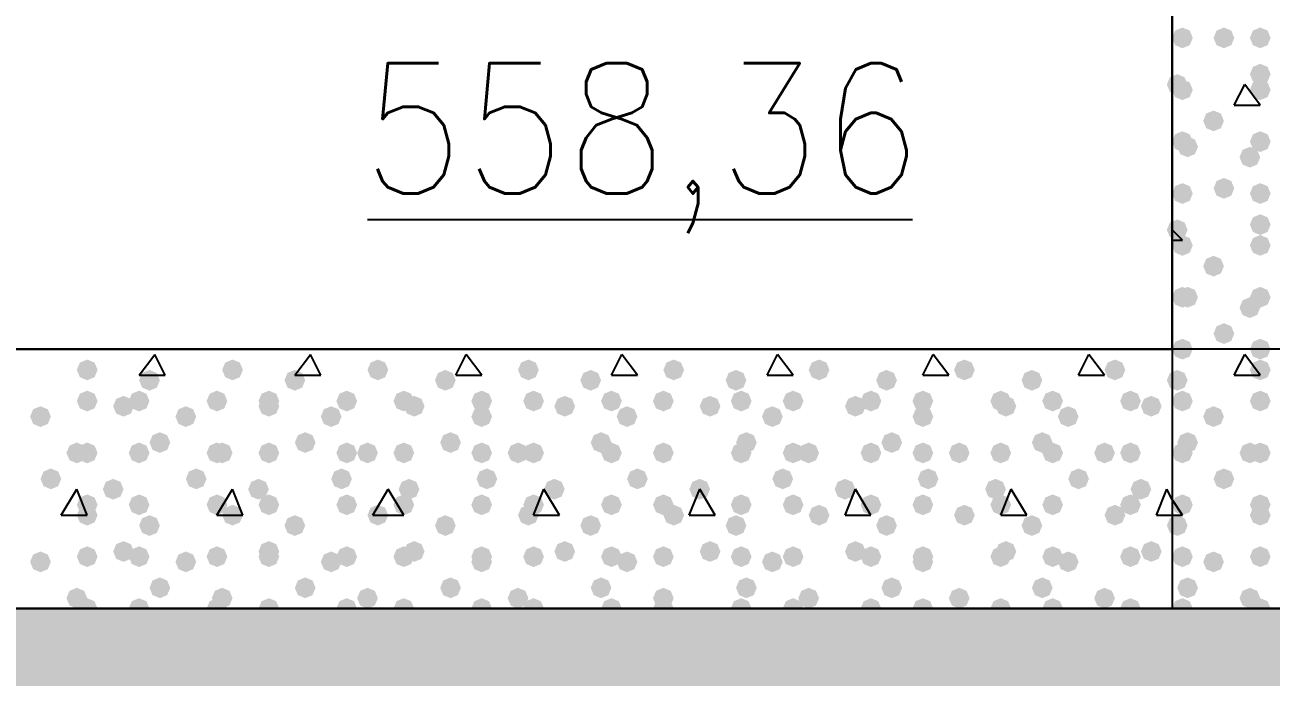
# Model space of a CAD drawing. Header units: millimetres. Extents: x 0 to 420, y 0 to 297.
# Drawn here: x 206.63 to 216.79, y 105.19 to 110.51 of the extents above; entities that cross this region are included whole.
import ezdxf

# ---------------------------------------------------------------- set-up
doc = ezdxf.new("R2010")
doc.units = ezdxf.units.MM
doc.layers.get('0').update_dxf_attribs({"linetype": 'CONTINUOUS'})
doc.styles.get("Standard").update_dxf_attribs({"font": 'STANDARD'})

msp = doc.modelspace()

# ---------------------------------------------------------------- hatches: boundary and pattern name
at = {"true_color": 0x000008}
for points in [[(216.154, 110.405333), (216.129129, 110.345538), (216.069333, 110.320667), (216.009538, 110.345538), (215.984667, 110.405333), (216.009537, 110.465129), (216.069333, 110.49), (216.129129, 110.465129)], [(216.492667, 110.405333), (216.467796, 110.345538), (216.408, 110.320667), (216.348204, 110.345538), (216.323333, 110.405333), (216.348204, 110.465129), (216.408, 110.49), (216.467796, 110.465129)], [(216.789, 110.405333), (216.764129, 110.345538), (216.704333, 110.320667), (216.644538, 110.345538), (216.619667, 110.405333), (216.644537, 110.465129), (216.704333, 110.49), (216.764129, 110.465129)], [(216.789, 110.109), (216.764129, 110.049204), (216.704333, 110.024333), (216.644538, 110.049204), (216.619667, 110.109), (216.644537, 110.168796), (216.704333, 110.193667), (216.764129, 110.168796)], [(216.111667, 110.024333), (216.086796, 109.964537), (216.027, 109.939667), (215.967204, 109.964537), (215.942333, 110.024333), (215.967204, 110.084129), (216.027, 110.109), (216.086796, 110.084129)], [(216.154, 109.982), (216.129129, 109.922204), (216.069333, 109.897333), (216.009538, 109.922204), (215.984667, 109.982), (216.009537, 110.041796), (216.069333, 110.066667), (216.129129, 110.041796)], [(216.789, 109.982), (216.764129, 109.922204), (216.704333, 109.897333), (216.644538, 109.922204), (216.619667, 109.982), (216.644537, 110.041796), (216.704333, 110.066667), (216.764129, 110.041796)], [(216.408, 109.728), (216.383129, 109.668204), (216.323333, 109.643333), (216.263537, 109.668204), (216.238667, 109.728), (216.263537, 109.787796), (216.323333, 109.812667), (216.383129, 109.787796)], [(216.154, 109.558667), (216.129129, 109.498871), (216.069333, 109.474), (216.009538, 109.498871), (215.984667, 109.558667), (216.009537, 109.618462), (216.069333, 109.643333), (216.129129, 109.618463)], [(216.196333, 109.516333), (216.171462, 109.456537), (216.111667, 109.431667), (216.051871, 109.456537), (216.027, 109.516333), (216.051871, 109.576129), (216.111667, 109.601), (216.171462, 109.576129)], [(216.789, 109.558667), (216.764129, 109.498871), (216.704333, 109.474), (216.644538, 109.498871), (216.619667, 109.558667), (216.644537, 109.618462), (216.704333, 109.643333), (216.764129, 109.618463)], [(216.704333, 109.431667), (216.679463, 109.371871), (216.619667, 109.347), (216.559871, 109.371871), (216.535, 109.431667), (216.559871, 109.491462), (216.619667, 109.516333), (216.679462, 109.491463)], [(216.492667, 109.177667), (216.467796, 109.117871), (216.408, 109.093), (216.348204, 109.117871), (216.323333, 109.177667), (216.348204, 109.237462), (216.408, 109.262333), (216.467796, 109.237463)], [(216.154, 109.135333), (216.129129, 109.075538), (216.069333, 109.050667), (216.009538, 109.075538), (215.984667, 109.135333), (216.009537, 109.195129), (216.069333, 109.22), (216.129129, 109.195129)], [(216.789, 109.135333), (216.764129, 109.075538), (216.704333, 109.050667), (216.644538, 109.075538), (216.619667, 109.135333), (216.644537, 109.195129), (216.704333, 109.22), (216.764129, 109.195129)], [(216.789, 108.881333), (216.764129, 108.821537), (216.704333, 108.796667), (216.644538, 108.821537), (216.619667, 108.881333), (216.644537, 108.941129), (216.704333, 108.966), (216.764129, 108.941129)], [(216.111667, 108.839), (216.086796, 108.779204), (216.027, 108.754333), (215.967204, 108.779204), (215.942333, 108.839), (215.967204, 108.898796), (216.027, 108.923667), (216.086796, 108.898796)], [(216.154, 108.712), (216.129129, 108.652204), (216.069333, 108.627333), (216.009538, 108.652204), (215.984667, 108.712), (216.009537, 108.771796), (216.069333, 108.796667), (216.129129, 108.771796)], [(216.789, 108.712), (216.764129, 108.652204), (216.704333, 108.627333), (216.644538, 108.652204), (216.619667, 108.712), (216.644537, 108.771796), (216.704333, 108.796667), (216.764129, 108.771796)], [(216.408, 108.542667), (216.383129, 108.482871), (216.323333, 108.458), (216.263537, 108.482871), (216.238667, 108.542667), (216.263537, 108.602462), (216.323333, 108.627333), (216.383129, 108.602463)], [(216.154, 108.288667), (216.129129, 108.228871), (216.069333, 108.204), (216.009538, 108.228871), (215.984667, 108.288667), (216.009537, 108.348462), (216.069333, 108.373333), (216.129129, 108.348463)], [(216.196333, 108.288667), (216.171462, 108.228871), (216.111667, 108.204), (216.051871, 108.228871), (216.027, 108.288667), (216.051871, 108.348462), (216.111667, 108.373333), (216.171462, 108.348463)], [(216.789, 108.288667), (216.764129, 108.228871), (216.704333, 108.204), (216.644538, 108.228871), (216.619667, 108.288667), (216.644537, 108.348462), (216.704333, 108.373333), (216.764129, 108.348463)], [(216.704333, 108.204), (216.679463, 108.144204), (216.619667, 108.119333), (216.559871, 108.144204), (216.535, 108.204), (216.559871, 108.263796), (216.619667, 108.288667), (216.679462, 108.263796)], [(216.492667, 107.992333), (216.467796, 107.932538), (216.408, 107.907667), (216.348204, 107.932538), (216.323333, 107.992333), (216.348204, 108.052129), (216.408, 108.077), (216.467796, 108.052129)], [(216.154, 107.865333), (216.129129, 107.805538), (216.069333, 107.780667), (216.009538, 107.805538), (215.984667, 107.865333), (216.009537, 107.925129), (216.069333, 107.95), (216.129129, 107.925129)], [(216.789, 107.865333), (216.764129, 107.805538), (216.704333, 107.780667), (216.644538, 107.805538), (216.619667, 107.865333), (216.644537, 107.925129), (216.704333, 107.95), (216.764129, 107.925129)], [(207.221667, 107.696), (207.196796, 107.636204), (207.137, 107.611333), (207.077204, 107.636204), (207.052333, 107.696), (207.077204, 107.755796), (207.137, 107.780667), (207.196796, 107.755796)], [(208.407, 107.696), (208.382129, 107.636204), (208.322333, 107.611333), (208.262538, 107.636204), (208.237667, 107.696), (208.262537, 107.755796), (208.322333, 107.780667), (208.382129, 107.755796)], [(209.592333, 107.696), (209.567462, 107.636204), (209.507667, 107.611333), (209.447871, 107.636204), (209.423, 107.696), (209.447871, 107.755796), (209.507667, 107.780667), (209.567462, 107.755796)], [(210.82, 107.696), (210.795129, 107.636204), (210.735333, 107.611333), (210.675538, 107.636204), (210.650667, 107.696), (210.675537, 107.755796), (210.735333, 107.780667), (210.795129, 107.755796)], [(212.005333, 107.696), (211.980462, 107.636204), (211.920667, 107.611333), (211.860871, 107.636204), (211.836, 107.696), (211.860871, 107.755796), (211.920667, 107.780667), (211.980462, 107.755796)], [(213.190667, 107.696), (213.165796, 107.636204), (213.106, 107.611333), (213.046204, 107.636204), (213.021333, 107.696), (213.046204, 107.755796), (213.106, 107.780667), (213.165796, 107.755796)], [(214.376, 107.696), (214.351129, 107.636204), (214.291333, 107.611333), (214.231538, 107.636204), (214.206667, 107.696), (214.231537, 107.755796), (214.291333, 107.780667), (214.351129, 107.755796)], [(215.603667, 107.696), (215.578796, 107.636204), (215.519, 107.611333), (215.459204, 107.636204), (215.434333, 107.696), (215.459204, 107.755796), (215.519, 107.780667), (215.578796, 107.755796)], [(207.729667, 107.611333), (207.704796, 107.551537), (207.645, 107.526667), (207.585204, 107.551537), (207.560333, 107.611333), (207.585204, 107.671129), (207.645, 107.696), (207.704796, 107.671129)], [(208.915, 107.611333), (208.890129, 107.551537), (208.830333, 107.526667), (208.770538, 107.551537), (208.745667, 107.611333), (208.770537, 107.671129), (208.830333, 107.696), (208.890129, 107.671129)], [(210.142667, 107.611333), (210.117796, 107.551537), (210.058, 107.526667), (209.998204, 107.551537), (209.973333, 107.611333), (209.998204, 107.671129), (210.058, 107.696), (210.117796, 107.671129)], [(211.328, 107.611333), (211.303129, 107.551537), (211.243333, 107.526667), (211.183538, 107.551537), (211.158667, 107.611333), (211.183537, 107.671129), (211.243333, 107.696), (211.303129, 107.671129)], [(212.513333, 107.611333), (212.488463, 107.551537), (212.428667, 107.526667), (212.368871, 107.551537), (212.344, 107.611333), (212.368871, 107.671129), (212.428667, 107.696), (212.488462, 107.671129)], [(213.741, 107.611333), (213.716129, 107.551537), (213.656333, 107.526667), (213.596538, 107.551537), (213.571667, 107.611333), (213.596537, 107.671129), (213.656333, 107.696), (213.716129, 107.671129)], [(214.926333, 107.611333), (214.901462, 107.551537), (214.841667, 107.526667), (214.781871, 107.551537), (214.757, 107.611333), (214.781871, 107.671129), (214.841667, 107.696), (214.901462, 107.671129)], [(207.221667, 107.442), (207.196796, 107.382204), (207.137, 107.357333), (207.077204, 107.382204), (207.052333, 107.442), (207.077204, 107.501796), (207.137, 107.526667), (207.196796, 107.501796)], [(207.518, 107.399667), (207.493129, 107.339871), (207.433333, 107.315), (207.373538, 107.339871), (207.348667, 107.399667), (207.373537, 107.459462), (207.433333, 107.484333), (207.493129, 107.459463)], [(207.645, 107.442), (207.620129, 107.382204), (207.560333, 107.357333), (207.500538, 107.382204), (207.475667, 107.442), (207.500537, 107.501796), (207.560333, 107.526667), (207.620129, 107.501796)], [(208.28, 107.442), (208.255129, 107.382204), (208.195333, 107.357333), (208.135538, 107.382204), (208.110667, 107.442), (208.135537, 107.501796), (208.195333, 107.526667), (208.255129, 107.501796)], [(208.703333, 107.442), (208.678462, 107.382204), (208.618667, 107.357333), (208.558871, 107.382204), (208.534, 107.442), (208.558871, 107.501796), (208.618667, 107.526667), (208.678462, 107.501796)], [(208.703333, 107.399667), (208.678462, 107.339871), (208.618667, 107.315), (208.558871, 107.339871), (208.534, 107.399667), (208.558871, 107.459462), (208.618667, 107.484333), (208.678462, 107.459463)], [(209.338333, 107.442), (209.313462, 107.382204), (209.253667, 107.357333), (209.193871, 107.382204), (209.169, 107.442), (209.193871, 107.501796), (209.253667, 107.526667), (209.313462, 107.501796)], [(209.804, 107.442), (209.779129, 107.382204), (209.719333, 107.357333), (209.659538, 107.382204), (209.634667, 107.442), (209.659537, 107.501796), (209.719333, 107.526667), (209.779129, 107.501796)], [(209.888667, 107.399667), (209.863796, 107.339871), (209.804, 107.315), (209.744204, 107.339871), (209.719333, 107.399667), (209.744204, 107.459462), (209.804, 107.484333), (209.863796, 107.459463)], [(210.439, 107.442), (210.414129, 107.382204), (210.354333, 107.357333), (210.294537, 107.382204), (210.269667, 107.442), (210.294537, 107.501796), (210.354333, 107.526667), (210.414129, 107.501796)], [(210.862333, 107.442), (210.837462, 107.382204), (210.777667, 107.357333), (210.717871, 107.382204), (210.693, 107.442), (210.717871, 107.501796), (210.777667, 107.526667), (210.837462, 107.501796)], [(211.116333, 107.399667), (211.091462, 107.339871), (211.031667, 107.315), (210.971871, 107.339871), (210.947, 107.399667), (210.971871, 107.459462), (211.031667, 107.484333), (211.091462, 107.459463)], [(211.497333, 107.442), (211.472463, 107.382204), (211.412667, 107.357333), (211.352871, 107.382204), (211.328, 107.442), (211.352871, 107.501796), (211.412667, 107.526667), (211.472462, 107.501796)], [(211.920667, 107.442), (211.895796, 107.382204), (211.836, 107.357333), (211.776204, 107.382204), (211.751333, 107.442), (211.776204, 107.501796), (211.836, 107.526667), (211.895796, 107.501796)], [(212.301667, 107.399667), (212.276796, 107.339871), (212.217, 107.315), (212.157204, 107.339871), (212.132333, 107.399667), (212.157204, 107.459462), (212.217, 107.484333), (212.276796, 107.459463)], [(212.555667, 107.442), (212.530796, 107.382204), (212.471, 107.357333), (212.411204, 107.382204), (212.386333, 107.442), (212.411204, 107.501796), (212.471, 107.526667), (212.530796, 107.501796)], [(212.979, 107.442), (212.954129, 107.382204), (212.894333, 107.357333), (212.834538, 107.382204), (212.809667, 107.442), (212.834537, 107.501796), (212.894333, 107.526667), (212.954129, 107.501796)], [(213.487, 107.399667), (213.462129, 107.339871), (213.402333, 107.315), (213.342537, 107.339871), (213.317667, 107.399667), (213.342537, 107.459462), (213.402333, 107.484333), (213.462129, 107.459463)], [(213.614, 107.442), (213.589129, 107.382204), (213.529333, 107.357333), (213.469538, 107.382204), (213.444667, 107.442), (213.469537, 107.501796), (213.529333, 107.526667), (213.589129, 107.501796)], [(214.037333, 107.442), (214.012462, 107.382204), (213.952667, 107.357333), (213.892871, 107.382204), (213.868, 107.442), (213.892871, 107.501796), (213.952667, 107.526667), (214.012462, 107.501796)], [(214.672333, 107.442), (214.647462, 107.382204), (214.587667, 107.357333), (214.527871, 107.382204), (214.503, 107.442), (214.527871, 107.501796), (214.587667, 107.526667), (214.647462, 107.501796)], [(214.714667, 107.399667), (214.689796, 107.339871), (214.63, 107.315), (214.570204, 107.339871), (214.545333, 107.399667), (214.570204, 107.459462), (214.63, 107.484333), (214.689796, 107.459463)], [(215.095667, 107.442), (215.070796, 107.382204), (215.011, 107.357333), (214.951204, 107.382204), (214.926333, 107.442), (214.951204, 107.501796), (215.011, 107.526667), (215.070796, 107.501796)], [(215.730667, 107.442), (215.705796, 107.382204), (215.646, 107.357333), (215.586204, 107.382204), (215.561333, 107.442), (215.586204, 107.501796), (215.646, 107.526667), (215.705796, 107.501796)], [(215.9, 107.399667), (215.875129, 107.339871), (215.815333, 107.315), (215.755538, 107.339871), (215.730667, 107.399667), (215.755537, 107.459462), (215.815333, 107.484333), (215.875129, 107.459463)], [(206.840667, 107.315), (206.815796, 107.255204), (206.756, 107.230333), (206.696204, 107.255204), (206.671333, 107.315), (206.696204, 107.374796), (206.756, 107.399667), (206.815796, 107.374796)], [(208.026, 107.315), (208.001129, 107.255204), (207.941333, 107.230333), (207.881538, 107.255204), (207.856667, 107.315), (207.881537, 107.374796), (207.941333, 107.399667), (208.001129, 107.374796)], [(209.211333, 107.315), (209.186462, 107.255204), (209.126667, 107.230333), (209.066871, 107.255204), (209.042, 107.315), (209.066871, 107.374796), (209.126667, 107.399667), (209.186462, 107.374796)], [(210.439, 107.315), (210.414129, 107.255204), (210.354333, 107.230333), (210.294537, 107.255204), (210.269667, 107.315), (210.294537, 107.374796), (210.354333, 107.399667), (210.414129, 107.374796)], [(211.624333, 107.315), (211.599463, 107.255204), (211.539667, 107.230333), (211.479871, 107.255204), (211.455, 107.315), (211.479871, 107.374796), (211.539667, 107.399667), (211.599462, 107.374796)], [(212.809667, 107.315), (212.784796, 107.255204), (212.725, 107.230333), (212.665204, 107.255204), (212.640333, 107.315), (212.665204, 107.374796), (212.725, 107.399667), (212.784796, 107.374796)], [(214.037333, 107.315), (214.012462, 107.255204), (213.952667, 107.230333), (213.892871, 107.255204), (213.868, 107.315), (213.892871, 107.374796), (213.952667, 107.399667), (214.012462, 107.374796)], [(215.222667, 107.315), (215.197796, 107.255204), (215.138, 107.230333), (215.078204, 107.255204), (215.053333, 107.315), (215.078204, 107.374796), (215.138, 107.399667), (215.197796, 107.374796)], [(207.814333, 107.103333), (207.789463, 107.043538), (207.729667, 107.018667), (207.669871, 107.043538), (207.645, 107.103333), (207.669871, 107.163129), (207.729667, 107.188), (207.789462, 107.163129)], [(208.999667, 107.103333), (208.974796, 107.043538), (208.915, 107.018667), (208.855204, 107.043538), (208.830333, 107.103333), (208.855204, 107.163129), (208.915, 107.188), (208.974796, 107.163129)], [(210.185, 107.103333), (210.160129, 107.043538), (210.100333, 107.018667), (210.040538, 107.043538), (210.015667, 107.103333), (210.040537, 107.163129), (210.100333, 107.188), (210.160129, 107.163129)], [(211.412667, 107.103333), (211.387796, 107.043538), (211.328, 107.018667), (211.268204, 107.043538), (211.243333, 107.103333), (211.268204, 107.163129), (211.328, 107.188), (211.387796, 107.163129)], [(212.598, 107.103333), (212.573129, 107.043538), (212.513333, 107.018667), (212.453537, 107.043538), (212.428667, 107.103333), (212.453537, 107.163129), (212.513333, 107.188), (212.573129, 107.163129)], [(213.783333, 107.103333), (213.758463, 107.043538), (213.698667, 107.018667), (213.638871, 107.043538), (213.614, 107.103333), (213.638871, 107.163129), (213.698667, 107.188), (213.758462, 107.163129)], [(215.011, 107.103333), (214.986129, 107.043538), (214.926333, 107.018667), (214.866538, 107.043538), (214.841667, 107.103333), (214.866537, 107.163129), (214.926333, 107.188), (214.986129, 107.163129)], [(207.137, 107.018667), (207.112129, 106.958871), (207.052333, 106.934), (206.992538, 106.958871), (206.967667, 107.018667), (206.992537, 107.078462), (207.052333, 107.103333), (207.112129, 107.078463)], [(207.221667, 107.018667), (207.196796, 106.958871), (207.137, 106.934), (207.077204, 106.958871), (207.052333, 107.018667), (207.077204, 107.078462), (207.137, 107.103333), (207.196796, 107.078463)], [(207.645, 107.018667), (207.620129, 106.958871), (207.560333, 106.934), (207.500538, 106.958871), (207.475667, 107.018667), (207.500537, 107.078462), (207.560333, 107.103333), (207.620129, 107.078463)], [(208.28, 107.018667), (208.255129, 106.958871), (208.195333, 106.934), (208.135538, 106.958871), (208.110667, 107.018667), (208.135537, 107.078462), (208.195333, 107.103333), (208.255129, 107.078463)], [(208.322333, 107.018667), (208.297462, 106.958871), (208.237667, 106.934), (208.177871, 106.958871), (208.153, 107.018667), (208.177871, 107.078462), (208.237667, 107.103333), (208.297462, 107.078463)], [(208.703333, 107.018667), (208.678462, 106.958871), (208.618667, 106.934), (208.558871, 106.958871), (208.534, 107.018667), (208.558871, 107.078462), (208.618667, 107.103333), (208.678462, 107.078463)], [(209.338333, 107.018667), (209.313462, 106.958871), (209.253667, 106.934), (209.193871, 106.958871), (209.169, 107.018667), (209.193871, 107.078462), (209.253667, 107.103333), (209.313462, 107.078463)], [(209.507667, 107.018667), (209.482796, 106.958871), (209.423, 106.934), (209.363204, 106.958871), (209.338333, 107.018667), (209.363204, 107.078462), (209.423, 107.103333), (209.482796, 107.078463)], [(209.804, 107.018667), (209.779129, 106.958871), (209.719333, 106.934), (209.659538, 106.958871), (209.634667, 107.018667), (209.659537, 107.078462), (209.719333, 107.103333), (209.779129, 107.078463)], [(210.439, 107.018667), (210.414129, 106.958871), (210.354333, 106.934), (210.294537, 106.958871), (210.269667, 107.018667), (210.294537, 107.078462), (210.354333, 107.103333), (210.414129, 107.078463)], [(210.735333, 107.018667), (210.710462, 106.958871), (210.650667, 106.934), (210.590871, 106.958871), (210.566, 107.018667), (210.590871, 107.078462), (210.650667, 107.103333), (210.710462, 107.078463)], [(210.862333, 107.018667), (210.837462, 106.958871), (210.777667, 106.934), (210.717871, 106.958871), (210.693, 107.018667), (210.717871, 107.078462), (210.777667, 107.103333), (210.837462, 107.078463)], [(211.497333, 107.018667), (211.472463, 106.958871), (211.412667, 106.934), (211.352871, 106.958871), (211.328, 107.018667), (211.352871, 107.078462), (211.412667, 107.103333), (211.472462, 107.078463)], [(211.920667, 107.018667), (211.895796, 106.958871), (211.836, 106.934), (211.776204, 106.958871), (211.751333, 107.018667), (211.776204, 107.078462), (211.836, 107.103333), (211.895796, 107.078463)], [(211.920667, 107.018667), (211.895796, 106.958871), (211.836, 106.934), (211.776204, 106.958871), (211.751333, 107.018667), (211.776204, 107.078462), (211.836, 107.103333), (211.895796, 107.078463)], [(212.555667, 107.018667), (212.530796, 106.958871), (212.471, 106.934), (212.411204, 106.958871), (212.386333, 107.018667), (212.411204, 107.078462), (212.471, 107.103333), (212.530796, 107.078463)], [(212.979, 107.018667), (212.954129, 106.958871), (212.894333, 106.934), (212.834538, 106.958871), (212.809667, 107.018667), (212.834537, 107.078462), (212.894333, 107.103333), (212.954129, 107.078463)], [(213.106, 107.018667), (213.081129, 106.958871), (213.021333, 106.934), (212.961538, 106.958871), (212.936667, 107.018667), (212.961537, 107.078462), (213.021333, 107.103333), (213.081129, 107.078463)], [(213.614, 107.018667), (213.589129, 106.958871), (213.529333, 106.934), (213.469538, 106.958871), (213.444667, 107.018667), (213.469537, 107.078462), (213.529333, 107.103333), (213.589129, 107.078463)], [(214.037333, 107.018667), (214.012462, 106.958871), (213.952667, 106.934), (213.892871, 106.958871), (213.868, 107.018667), (213.892871, 107.078462), (213.952667, 107.103333), (214.012462, 107.078463)], [(214.333667, 107.018667), (214.308796, 106.958871), (214.249, 106.934), (214.189204, 106.958871), (214.164333, 107.018667), (214.189204, 107.078462), (214.249, 107.103333), (214.308796, 107.078463)], [(214.672333, 107.018667), (214.647462, 106.958871), (214.587667, 106.934), (214.527871, 106.958871), (214.503, 107.018667), (214.527871, 107.078462), (214.587667, 107.103333), (214.647462, 107.078463)], [(215.095667, 107.018667), (215.070796, 106.958871), (215.011, 106.934), (214.951204, 106.958871), (214.926333, 107.018667), (214.951204, 107.078462), (215.011, 107.103333), (215.070796, 107.078463)], [(215.519, 107.018667), (215.494129, 106.958871), (215.434333, 106.934), (215.374538, 106.958871), (215.349667, 107.018667), (215.374537, 107.078462), (215.434333, 107.103333), (215.494129, 107.078463)], [(215.730667, 107.018667), (215.705796, 106.958871), (215.646, 106.934), (215.586204, 106.958871), (215.561333, 107.018667), (215.586204, 107.078462), (215.646, 107.103333), (215.705796, 107.078463)], [(206.925333, 106.807), (206.900462, 106.747204), (206.840667, 106.722333), (206.780871, 106.747204), (206.756, 106.807), (206.780871, 106.866796), (206.840667, 106.891667), (206.900462, 106.866796)], [(208.110667, 106.807), (208.085796, 106.747204), (208.026, 106.722333), (207.966204, 106.747204), (207.941333, 106.807), (207.966204, 106.866796), (208.026, 106.891667), (208.085796, 106.866796)], [(209.296, 106.807), (209.271129, 106.747204), (209.211333, 106.722333), (209.151538, 106.747204), (209.126667, 106.807), (209.151537, 106.866796), (209.211333, 106.891667), (209.271129, 106.866796)], [(210.481333, 106.807), (210.456462, 106.747204), (210.396667, 106.722333), (210.336871, 106.747204), (210.312, 106.807), (210.336871, 106.866796), (210.396667, 106.891667), (210.456462, 106.866796)], [(211.709, 106.807), (211.684129, 106.747204), (211.624333, 106.722333), (211.564538, 106.747204), (211.539667, 106.807), (211.564537, 106.866796), (211.624333, 106.891667), (211.684129, 106.866796)], [(212.894333, 106.807), (212.869463, 106.747204), (212.809667, 106.722333), (212.749871, 106.747204), (212.725, 106.807), (212.749871, 106.866796), (212.809667, 106.891667), (212.869462, 106.866796)], [(214.079667, 106.807), (214.054796, 106.747204), (213.995, 106.722333), (213.935204, 106.747204), (213.910333, 106.807), (213.935204, 106.866796), (213.995, 106.891667), (214.054796, 106.866796)], [(215.307333, 106.807), (215.282462, 106.747204), (215.222667, 106.722333), (215.162871, 106.747204), (215.138, 106.807), (215.162871, 106.866796), (215.222667, 106.891667), (215.282462, 106.866796)], [(207.433333, 106.722333), (207.408462, 106.662537), (207.348667, 106.637667), (207.288871, 106.662537), (207.264, 106.722333), (207.288871, 106.782129), (207.348667, 106.807), (207.408462, 106.782129)], [(208.618667, 106.722333), (208.593796, 106.662537), (208.534, 106.637667), (208.474204, 106.662537), (208.449333, 106.722333), (208.474204, 106.782129), (208.534, 106.807), (208.593796, 106.782129)], [(209.846333, 106.722333), (209.821463, 106.662537), (209.761667, 106.637667), (209.701871, 106.662537), (209.677, 106.722333), (209.701871, 106.782129), (209.761667, 106.807), (209.821462, 106.782129)], [(211.031667, 106.722333), (211.006796, 106.662537), (210.947, 106.637667), (210.887204, 106.662537), (210.862333, 106.722333), (210.887204, 106.782129), (210.947, 106.807), (211.006796, 106.782129)], [(212.217, 106.722333), (212.192129, 106.662537), (212.132333, 106.637667), (212.072538, 106.662537), (212.047667, 106.722333), (212.072537, 106.782129), (212.132333, 106.807), (212.192129, 106.782129)], [(213.402333, 106.722333), (213.377462, 106.662537), (213.317667, 106.637667), (213.257871, 106.662537), (213.233, 106.722333), (213.257871, 106.782129), (213.317667, 106.807), (213.377462, 106.782129)], [(214.63, 106.722333), (214.605129, 106.662537), (214.545333, 106.637667), (214.485538, 106.662537), (214.460667, 106.722333), (214.485537, 106.782129), (214.545333, 106.807), (214.605129, 106.782129)], [(215.815333, 106.722333), (215.790462, 106.662537), (215.730667, 106.637667), (215.670871, 106.662537), (215.646, 106.722333), (215.670871, 106.782129), (215.730667, 106.807), (215.790462, 106.782129)], [(207.221667, 106.595333), (207.196796, 106.535538), (207.137, 106.510667), (207.077204, 106.535538), (207.052333, 106.595333), (207.077204, 106.655129), (207.137, 106.68), (207.196796, 106.655129)], [(207.645, 106.595333), (207.620129, 106.535538), (207.560333, 106.510667), (207.500538, 106.535538), (207.475667, 106.595333), (207.500537, 106.655129), (207.560333, 106.68), (207.620129, 106.655129)], [(208.28, 106.595333), (208.255129, 106.535538), (208.195333, 106.510667), (208.135538, 106.535538), (208.110667, 106.595333), (208.135537, 106.655129), (208.195333, 106.68), (208.255129, 106.655129)], [(208.703333, 106.595333), (208.678462, 106.535538), (208.618667, 106.510667), (208.558871, 106.535538), (208.534, 106.595333), (208.558871, 106.655129), (208.618667, 106.68), (208.678462, 106.655129)], [(209.338333, 106.595333), (209.313462, 106.535538), (209.253667, 106.510667), (209.193871, 106.535538), (209.169, 106.595333), (209.193871, 106.655129), (209.253667, 106.68), (209.313462, 106.655129)], [(209.804, 106.595333), (209.779129, 106.535538), (209.719333, 106.510667), (209.659538, 106.535538), (209.634667, 106.595333), (209.659537, 106.655129), (209.719333, 106.68), (209.779129, 106.655129)], [(210.439, 106.595333), (210.414129, 106.535538), (210.354333, 106.510667), (210.294537, 106.535538), (210.269667, 106.595333), (210.294537, 106.655129), (210.354333, 106.68), (210.414129, 106.655129)], [(210.862333, 106.595333), (210.837462, 106.535538), (210.777667, 106.510667), (210.717871, 106.535538), (210.693, 106.595333), (210.717871, 106.655129), (210.777667, 106.68), (210.837462, 106.655129)], [(211.497333, 106.595333), (211.472463, 106.535538), (211.412667, 106.510667), (211.352871, 106.535538), (211.328, 106.595333), (211.352871, 106.655129), (211.412667, 106.68), (211.472462, 106.655129)], [(211.920667, 106.595333), (211.895796, 106.535538), (211.836, 106.510667), (211.776204, 106.535538), (211.751333, 106.595333), (211.776204, 106.655129), (211.836, 106.68), (211.895796, 106.655129)], [(212.555667, 106.595333), (212.530796, 106.535538), (212.471, 106.510667), (212.411204, 106.535538), (212.386333, 106.595333), (212.411204, 106.655129), (212.471, 106.68), (212.530796, 106.655129)], [(212.979, 106.595333), (212.954129, 106.535538), (212.894333, 106.510667), (212.834538, 106.535538), (212.809667, 106.595333), (212.834537, 106.655129), (212.894333, 106.68), (212.954129, 106.655129)], [(213.614, 106.595333), (213.589129, 106.535538), (213.529333, 106.510667), (213.469538, 106.535538), (213.444667, 106.595333), (213.469537, 106.655129), (213.529333, 106.68), (213.589129, 106.655129)], [(214.037333, 106.595333), (214.012462, 106.535538), (213.952667, 106.510667), (213.892871, 106.535538), (213.868, 106.595333), (213.892871, 106.655129), (213.952667, 106.68), (214.012462, 106.655129)], [(214.672333, 106.595333), (214.647462, 106.535538), (214.587667, 106.510667), (214.527871, 106.535538), (214.503, 106.595333), (214.527871, 106.655129), (214.587667, 106.68), (214.647462, 106.655129)], [(215.095667, 106.595333), (215.070796, 106.535538), (215.011, 106.510667), (214.951204, 106.535538), (214.926333, 106.595333), (214.951204, 106.655129), (215.011, 106.68), (215.070796, 106.655129)], [(215.730667, 106.595333), (215.705796, 106.535538), (215.646, 106.510667), (215.586204, 106.535538), (215.561333, 106.595333), (215.586204, 106.655129), (215.646, 106.68), (215.705796, 106.655129)], [(207.221667, 106.510667), (207.196796, 106.450871), (207.137, 106.426), (207.077204, 106.450871), (207.052333, 106.510667), (207.077204, 106.570462), (207.137, 106.595333), (207.196796, 106.570463)], [(208.407, 106.510667), (208.382129, 106.450871), (208.322333, 106.426), (208.262538, 106.450871), (208.237667, 106.510667), (208.262537, 106.570462), (208.322333, 106.595333), (208.382129, 106.570463)], [(209.592333, 106.510667), (209.567462, 106.450871), (209.507667, 106.426), (209.447871, 106.450871), (209.423, 106.510667), (209.447871, 106.570462), (209.507667, 106.595333), (209.567462, 106.570463)], [(210.82, 106.510667), (210.795129, 106.450871), (210.735333, 106.426), (210.675538, 106.450871), (210.650667, 106.510667), (210.675537, 106.570462), (210.735333, 106.595333), (210.795129, 106.570463)], [(212.005333, 106.510667), (211.980462, 106.450871), (211.920667, 106.426), (211.860871, 106.450871), (211.836, 106.510667), (211.860871, 106.570462), (211.920667, 106.595333), (211.980462, 106.570463)], [(213.190667, 106.510667), (213.165796, 106.450871), (213.106, 106.426), (213.046204, 106.450871), (213.021333, 106.510667), (213.046204, 106.570462), (213.106, 106.595333), (213.165796, 106.570463)], [(214.376, 106.510667), (214.351129, 106.450871), (214.291333, 106.426), (214.231538, 106.450871), (214.206667, 106.510667), (214.231537, 106.570462), (214.291333, 106.595333), (214.351129, 106.570463)], [(215.603667, 106.510667), (215.578796, 106.450871), (215.519, 106.426), (215.459204, 106.450871), (215.434333, 106.510667), (215.459204, 106.570462), (215.519, 106.595333), (215.578796, 106.570463)], [(207.729667, 106.426), (207.704796, 106.366204), (207.645, 106.341333), (207.585204, 106.366204), (207.560333, 106.426), (207.585204, 106.485796), (207.645, 106.510667), (207.704796, 106.485796)], [(208.915, 106.426), (208.890129, 106.366204), (208.830333, 106.341333), (208.770538, 106.366204), (208.745667, 106.426), (208.770537, 106.485796), (208.830333, 106.510667), (208.890129, 106.485796)], [(210.142667, 106.426), (210.117796, 106.366204), (210.058, 106.341333), (209.998204, 106.366204), (209.973333, 106.426), (209.998204, 106.485796), (210.058, 106.510667), (210.117796, 106.485796)], [(211.328, 106.426), (211.303129, 106.366204), (211.243333, 106.341333), (211.183538, 106.366204), (211.158667, 106.426), (211.183537, 106.485796), (211.243333, 106.510667), (211.303129, 106.485796)], [(212.513333, 106.426), (212.488463, 106.366204), (212.428667, 106.341333), (212.368871, 106.366204), (212.344, 106.426), (212.368871, 106.485796), (212.428667, 106.510667), (212.488462, 106.485796)], [(213.741, 106.426), (213.716129, 106.366204), (213.656333, 106.341333), (213.596538, 106.366204), (213.571667, 106.426), (213.596537, 106.485796), (213.656333, 106.510667), (213.716129, 106.485796)], [(214.926333, 106.426), (214.901462, 106.366204), (214.841667, 106.341333), (214.781871, 106.366204), (214.757, 106.426), (214.781871, 106.485796), (214.841667, 106.510667), (214.901462, 106.485796)], [(206.840667, 106.129667), (206.815796, 106.069871), (206.756, 106.045), (206.696204, 106.069871), (206.671333, 106.129667), (206.696204, 106.189462), (206.756, 106.214333), (206.815796, 106.189463)], [(207.221667, 106.172), (207.196796, 106.112204), (207.137, 106.087333), (207.077204, 106.112204), (207.052333, 106.172), (207.077204, 106.231796), (207.137, 106.256667), (207.196796, 106.231796)], [(207.518, 106.214333), (207.493129, 106.154537), (207.433333, 106.129667), (207.373538, 106.154537), (207.348667, 106.214333), (207.373537, 106.274129), (207.433333, 106.299), (207.493129, 106.274129)], [(207.645, 106.172), (207.620129, 106.112204), (207.560333, 106.087333), (207.500538, 106.112204), (207.475667, 106.172), (207.500537, 106.231796), (207.560333, 106.256667), (207.620129, 106.231796)], [(208.026, 106.129667), (208.001129, 106.069871), (207.941333, 106.045), (207.881538, 106.069871), (207.856667, 106.129667), (207.881537, 106.189462), (207.941333, 106.214333), (208.001129, 106.189463)], [(208.28, 106.172), (208.255129, 106.112204), (208.195333, 106.087333), (208.135538, 106.112204), (208.110667, 106.172), (208.135537, 106.231796), (208.195333, 106.256667), (208.255129, 106.231796)], [(208.703333, 106.214333), (208.678462, 106.154537), (208.618667, 106.129667), (208.558871, 106.154537), (208.534, 106.214333), (208.558871, 106.274129), (208.618667, 106.299), (208.678462, 106.274129)], [(208.703333, 106.172), (208.678462, 106.112204), (208.618667, 106.087333), (208.558871, 106.112204), (208.534, 106.172), (208.558871, 106.231796), (208.618667, 106.256667), (208.678462, 106.231796)], [(209.211333, 106.129667), (209.186462, 106.069871), (209.126667, 106.045), (209.066871, 106.069871), (209.042, 106.129667), (209.066871, 106.189462), (209.126667, 106.214333), (209.186462, 106.189463)], [(209.338333, 106.172), (209.313462, 106.112204), (209.253667, 106.087333), (209.193871, 106.112204), (209.169, 106.172), (209.193871, 106.231796), (209.253667, 106.256667), (209.313462, 106.231796)], [(209.804, 106.172), (209.779129, 106.112204), (209.719333, 106.087333), (209.659538, 106.112204), (209.634667, 106.172), (209.659537, 106.231796), (209.719333, 106.256667), (209.779129, 106.231796)], [(209.888667, 106.214333), (209.863796, 106.154537), (209.804, 106.129667), (209.744204, 106.154537), (209.719333, 106.214333), (209.744204, 106.274129), (209.804, 106.299), (209.863796, 106.274129)], [(210.439, 106.172), (210.414129, 106.112204), (210.354333, 106.087333), (210.294537, 106.112204), (210.269667, 106.172), (210.294537, 106.231796), (210.354333, 106.256667), (210.414129, 106.231796)], [(210.439, 106.129667), (210.414129, 106.069871), (210.354333, 106.045), (210.294537, 106.069871), (210.269667, 106.129667), (210.294537, 106.189462), (210.354333, 106.214333), (210.414129, 106.189463)], [(210.862333, 106.172), (210.837462, 106.112204), (210.777667, 106.087333), (210.717871, 106.112204), (210.693, 106.172), (210.717871, 106.231796), (210.777667, 106.256667), (210.837462, 106.231796)], [(211.116333, 106.214333), (211.091462, 106.154537), (211.031667, 106.129667), (210.971871, 106.154537), (210.947, 106.214333), (210.971871, 106.274129), (211.031667, 106.299), (211.091462, 106.274129)], [(211.497333, 106.172), (211.472463, 106.112204), (211.412667, 106.087333), (211.352871, 106.112204), (211.328, 106.172), (211.352871, 106.231796), (211.412667, 106.256667), (211.472462, 106.231796)], [(211.624333, 106.129667), (211.599463, 106.069871), (211.539667, 106.045), (211.479871, 106.069871), (211.455, 106.129667), (211.479871, 106.189462), (211.539667, 106.214333), (211.599462, 106.189463)], [(211.920667, 106.172), (211.895796, 106.112204), (211.836, 106.087333), (211.776204, 106.112204), (211.751333, 106.172), (211.776204, 106.231796), (211.836, 106.256667), (211.895796, 106.231796)], [(212.301667, 106.214333), (212.276796, 106.154537), (212.217, 106.129667), (212.157204, 106.154537), (212.132333, 106.214333), (212.157204, 106.274129), (212.217, 106.299), (212.276796, 106.274129)], [(212.555667, 106.172), (212.530796, 106.112204), (212.471, 106.087333), (212.411204, 106.112204), (212.386333, 106.172), (212.411204, 106.231796), (212.471, 106.256667), (212.530796, 106.231796)], [(212.809667, 106.129667), (212.784796, 106.069871), (212.725, 106.045), (212.665204, 106.069871), (212.640333, 106.129667), (212.665204, 106.189462), (212.725, 106.214333), (212.784796, 106.189463)], [(212.979, 106.172), (212.954129, 106.112204), (212.894333, 106.087333), (212.834538, 106.112204), (212.809667, 106.172), (212.834537, 106.231796), (212.894333, 106.256667), (212.954129, 106.231796)], [(213.487, 106.214333), (213.462129, 106.154537), (213.402333, 106.129667), (213.342537, 106.154537), (213.317667, 106.214333), (213.342537, 106.274129), (213.402333, 106.299), (213.462129, 106.274129)], [(213.614, 106.172), (213.589129, 106.112204), (213.529333, 106.087333), (213.469538, 106.112204), (213.444667, 106.172), (213.469537, 106.231796), (213.529333, 106.256667), (213.589129, 106.231796)], [(214.037333, 106.172), (214.012462, 106.112204), (213.952667, 106.087333), (213.892871, 106.112204), (213.868, 106.172), (213.892871, 106.231796), (213.952667, 106.256667), (214.012462, 106.231796)], [(214.037333, 106.129667), (214.012462, 106.069871), (213.952667, 106.045), (213.892871, 106.069871), (213.868, 106.129667), (213.892871, 106.189462), (213.952667, 106.214333), (214.012462, 106.189463)], [(214.672333, 106.172), (214.647462, 106.112204), (214.587667, 106.087333), (214.527871, 106.112204), (214.503, 106.172), (214.527871, 106.231796), (214.587667, 106.256667), (214.647462, 106.231796)], [(214.714667, 106.214333), (214.689796, 106.154537), (214.63, 106.129667), (214.570204, 106.154537), (214.545333, 106.214333), (214.570204, 106.274129), (214.63, 106.299), (214.689796, 106.274129)], [(215.095667, 106.172), (215.070796, 106.112204), (215.011, 106.087333), (214.951204, 106.112204), (214.926333, 106.172), (214.951204, 106.231796), (215.011, 106.256667), (215.070796, 106.231796)], [(215.222667, 106.129667), (215.197796, 106.069871), (215.138, 106.045), (215.078204, 106.069871), (215.053333, 106.129667), (215.078204, 106.189462), (215.138, 106.214333), (215.197796, 106.189463)], [(215.730667, 106.172), (215.705796, 106.112204), (215.646, 106.087333), (215.586204, 106.112204), (215.561333, 106.172), (215.586204, 106.231796), (215.646, 106.256667), (215.705796, 106.231796)], [(215.9, 106.214333), (215.875129, 106.154537), (215.815333, 106.129667), (215.755538, 106.154537), (215.730667, 106.214333), (215.755537, 106.274129), (215.815333, 106.299), (215.875129, 106.274129)], [(207.137, 105.833333), (207.112129, 105.773538), (207.052333, 105.748667), (206.992538, 105.773538), (206.967667, 105.833333), (206.992537, 105.893129), (207.052333, 105.918), (207.112129, 105.893129)], [(207.814333, 105.918), (207.789463, 105.858204), (207.729667, 105.833333), (207.669871, 105.858204), (207.645, 105.918), (207.669871, 105.977796), (207.729667, 106.002667), (207.789462, 105.977796)], [(208.322333, 105.833333), (208.297462, 105.773538), (208.237667, 105.748667), (208.177871, 105.773538), (208.153, 105.833333), (208.177871, 105.893129), (208.237667, 105.918), (208.297462, 105.893129)], [(208.999667, 105.918), (208.974796, 105.858204), (208.915, 105.833333), (208.855204, 105.858204), (208.830333, 105.918), (208.855204, 105.977796), (208.915, 106.002667), (208.974796, 105.977796)], [(209.507667, 105.833333), (209.482796, 105.773538), (209.423, 105.748667), (209.363204, 105.773538), (209.338333, 105.833333), (209.363204, 105.893129), (209.423, 105.918), (209.482796, 105.893129)], [(210.185, 105.918), (210.160129, 105.858204), (210.100333, 105.833333), (210.040538, 105.858204), (210.015667, 105.918), (210.040537, 105.977796), (210.100333, 106.002667), (210.160129, 105.977796)], [(210.735333, 105.833333), (210.710462, 105.773538), (210.650667, 105.748667), (210.590871, 105.773538), (210.566, 105.833333), (210.590871, 105.893129), (210.650667, 105.918), (210.710462, 105.893129)], [(211.412667, 105.918), (211.387796, 105.858204), (211.328, 105.833333), (211.268204, 105.858204), (211.243333, 105.918), (211.268204, 105.977796), (211.328, 106.002667), (211.387796, 105.977796)], [(211.920667, 105.833333), (211.895796, 105.773538), (211.836, 105.748667), (211.776204, 105.773538), (211.751333, 105.833333), (211.776204, 105.893129), (211.836, 105.918), (211.895796, 105.893129)], [(212.598, 105.918), (212.573129, 105.858204), (212.513333, 105.833333), (212.453537, 105.858204), (212.428667, 105.918), (212.453537, 105.977796), (212.513333, 106.002667), (212.573129, 105.977796)], [(213.106, 105.833333), (213.081129, 105.773538), (213.021333, 105.748667), (212.961538, 105.773538), (212.936667, 105.833333), (212.961537, 105.893129), (213.021333, 105.918), (213.081129, 105.893129)], [(213.783333, 105.918), (213.758463, 105.858204), (213.698667, 105.833333), (213.638871, 105.858204), (213.614, 105.918), (213.638871, 105.977796), (213.698667, 106.002667), (213.758462, 105.977796)], [(214.333667, 105.833333), (214.308796, 105.773538), (214.249, 105.748667), (214.189204, 105.773538), (214.164333, 105.833333), (214.189204, 105.893129), (214.249, 105.918), (214.308796, 105.893129)], [(215.011, 105.918), (214.986129, 105.858204), (214.926333, 105.833333), (214.866538, 105.858204), (214.841667, 105.918), (214.866537, 105.977796), (214.926333, 106.002667), (214.986129, 105.977796)], [(215.519, 105.833333), (215.494129, 105.773538), (215.434333, 105.748667), (215.374538, 105.773538), (215.349667, 105.833333), (215.374537, 105.893129), (215.434333, 105.918), (215.494129, 105.893129)], [(207.221667, 105.748667), (207.196796, 105.688871), (207.137, 105.664), (207.077204, 105.688871), (207.052333, 105.748667), (207.077204, 105.808462), (207.137, 105.833333), (207.196796, 105.808463)], [(207.645, 105.748667), (207.620129, 105.688871), (207.560333, 105.664), (207.500538, 105.688871), (207.475667, 105.748667), (207.500537, 105.808462), (207.560333, 105.833333), (207.620129, 105.808463)], [(208.28, 105.748667), (208.255129, 105.688871), (208.195333, 105.664), (208.135538, 105.688871), (208.110667, 105.748667), (208.135537, 105.808462), (208.195333, 105.833333), (208.255129, 105.808463)], [(208.703333, 105.748667), (208.678462, 105.688871), (208.618667, 105.664), (208.558871, 105.688871), (208.534, 105.748667), (208.558871, 105.808462), (208.618667, 105.833333), (208.678462, 105.808463)], [(209.338333, 105.748667), (209.313462, 105.688871), (209.253667, 105.664), (209.193871, 105.688871), (209.169, 105.748667), (209.193871, 105.808462), (209.253667, 105.833333), (209.313462, 105.808463)], [(209.804, 105.748667), (209.779129, 105.688871), (209.719333, 105.664), (209.659538, 105.688871), (209.634667, 105.748667), (209.659537, 105.808462), (209.719333, 105.833333), (209.779129, 105.808463)], [(210.439, 105.748667), (210.414129, 105.688871), (210.354333, 105.664), (210.294537, 105.688871), (210.269667, 105.748667), (210.294537, 105.808462), (210.354333, 105.833333), (210.414129, 105.808463)], [(210.862333, 105.748667), (210.837462, 105.688871), (210.777667, 105.664), (210.717871, 105.688871), (210.693, 105.748667), (210.717871, 105.808462), (210.777667, 105.833333), (210.837462, 105.808463)], [(211.497333, 105.748667), (211.472463, 105.688871), (211.412667, 105.664), (211.352871, 105.688871), (211.328, 105.748667), (211.352871, 105.808462), (211.412667, 105.833333), (211.472462, 105.808463)], [(211.920667, 105.748667), (211.895796, 105.688871), (211.836, 105.664), (211.776204, 105.688871), (211.751333, 105.748667), (211.776204, 105.808462), (211.836, 105.833333), (211.895796, 105.808463)], [(212.555667, 105.748667), (212.530796, 105.688871), (212.471, 105.664), (212.411204, 105.688871), (212.386333, 105.748667), (212.411204, 105.808462), (212.471, 105.833333), (212.530796, 105.808463)], [(212.979, 105.748667), (212.954129, 105.688871), (212.894333, 105.664), (212.834538, 105.688871), (212.809667, 105.748667), (212.834537, 105.808462), (212.894333, 105.833333), (212.954129, 105.808463)], [(213.614, 105.748667), (213.589129, 105.688871), (213.529333, 105.664), (213.469538, 105.688871), (213.444667, 105.748667), (213.469537, 105.808462), (213.529333, 105.833333), (213.589129, 105.808463)], [(214.037333, 105.748667), (214.012462, 105.688871), (213.952667, 105.664), (213.892871, 105.688871), (213.868, 105.748667), (213.892871, 105.808462), (213.952667, 105.833333), (214.012462, 105.808463)], [(214.672333, 105.748667), (214.647462, 105.688871), (214.587667, 105.664), (214.527871, 105.688871), (214.503, 105.748667), (214.527871, 105.808462), (214.587667, 105.833333), (214.647462, 105.808463)], [(215.095667, 105.748667), (215.070796, 105.688871), (215.011, 105.664), (214.951204, 105.688871), (214.926333, 105.748667), (214.951204, 105.808462), (215.011, 105.833333), (215.070796, 105.808463)], [(215.730667, 105.748667), (215.705796, 105.688871), (215.646, 105.664), (215.586204, 105.688871), (215.561333, 105.748667), (215.586204, 105.808462), (215.646, 105.833333), (215.705796, 105.808463)]]:
    msp.add_hatch(color=0, dxfattribs=at).paths.add_polyline_path(points, flags=0)
at = {"true_color": 0x000007}
for points in [[(216.789, 107.696), (216.764129, 107.636204), (216.704333, 107.611333), (216.644538, 107.636204), (216.619667, 107.696), (216.644537, 107.755796), (216.704333, 107.780667), (216.764129, 107.755796)], [(216.111667, 107.611333), (216.086796, 107.551537), (216.027, 107.526667), (215.967204, 107.551537), (215.942333, 107.611333), (215.967204, 107.671129), (216.027, 107.696), (216.086796, 107.671129)], [(216.154, 107.442), (216.129129, 107.382204), (216.069333, 107.357333), (216.009538, 107.382204), (215.984667, 107.442), (216.009537, 107.501796), (216.069333, 107.526667), (216.129129, 107.501796)], [(216.789, 107.442), (216.764129, 107.382204), (216.704333, 107.357333), (216.644538, 107.382204), (216.619667, 107.442), (216.644537, 107.501796), (216.704333, 107.526667), (216.764129, 107.501796)], [(216.408, 107.315), (216.383129, 107.255204), (216.323333, 107.230333), (216.263537, 107.255204), (216.238667, 107.315), (216.263537, 107.374796), (216.323333, 107.399667), (216.383129, 107.374796)], [(216.196333, 107.103333), (216.171462, 107.043538), (216.111667, 107.018667), (216.051871, 107.043538), (216.027, 107.103333), (216.051871, 107.163129), (216.111667, 107.188), (216.171462, 107.163129)], [(216.154, 107.018667), (216.129129, 106.958871), (216.069333, 106.934), (216.009538, 106.958871), (215.984667, 107.018667), (216.009537, 107.078462), (216.069333, 107.103333), (216.129129, 107.078463)], [(216.704333, 107.018667), (216.679463, 106.958871), (216.619667, 106.934), (216.559871, 106.958871), (216.535, 107.018667), (216.559871, 107.078462), (216.619667, 107.103333), (216.679462, 107.078463)], [(216.789, 107.018667), (216.764129, 106.958871), (216.704333, 106.934), (216.644538, 106.958871), (216.619667, 107.018667), (216.644537, 107.078462), (216.704333, 107.103333), (216.764129, 107.078463)], [(216.492667, 106.807), (216.467796, 106.747204), (216.408, 106.722333), (216.348204, 106.747204), (216.323333, 106.807), (216.348204, 106.866796), (216.408, 106.891667), (216.467796, 106.866796)], [(216.154, 106.595333), (216.129129, 106.535538), (216.069333, 106.510667), (216.009538, 106.535538), (215.984667, 106.595333), (216.009537, 106.655129), (216.069333, 106.68), (216.129129, 106.655129)], [(216.789, 106.595333), (216.764129, 106.535538), (216.704333, 106.510667), (216.644538, 106.535538), (216.619667, 106.595333), (216.644537, 106.655129), (216.704333, 106.68), (216.764129, 106.655129)], [(216.789, 106.510667), (216.764129, 106.450871), (216.704333, 106.426), (216.644538, 106.450871), (216.619667, 106.510667), (216.644537, 106.570462), (216.704333, 106.595333), (216.764129, 106.570463)], [(216.111667, 106.426), (216.086796, 106.366204), (216.027, 106.341333), (215.967204, 106.366204), (215.942333, 106.426), (215.967204, 106.485796), (216.027, 106.510667), (216.086796, 106.485796)], [(216.154, 106.172), (216.129129, 106.112204), (216.069333, 106.087333), (216.009538, 106.112204), (215.984667, 106.172), (216.009537, 106.231796), (216.069333, 106.256667), (216.129129, 106.231796)], [(216.408, 106.129667), (216.383129, 106.069871), (216.323333, 106.045), (216.263537, 106.069871), (216.238667, 106.129667), (216.263537, 106.189462), (216.323333, 106.214333), (216.383129, 106.189463)], [(216.789, 106.172), (216.764129, 106.112204), (216.704333, 106.087333), (216.644538, 106.112204), (216.619667, 106.172), (216.644537, 106.231796), (216.704333, 106.256667), (216.764129, 106.231796)], [(216.196333, 105.918), (216.171462, 105.858204), (216.111667, 105.833333), (216.051871, 105.858204), (216.027, 105.918), (216.051871, 105.977796), (216.111667, 106.002667), (216.171462, 105.977796)], [(216.704333, 105.833333), (216.679463, 105.773538), (216.619667, 105.748667), (216.559871, 105.773538), (216.535, 105.833333), (216.559871, 105.893129), (216.619667, 105.918), (216.679462, 105.893129)], [(216.154, 105.748667), (216.129129, 105.688871), (216.069333, 105.664), (216.009538, 105.688871), (215.984667, 105.748667), (216.009537, 105.808462), (216.069333, 105.833333), (216.129129, 105.808463)], [(216.789, 105.748667), (216.764129, 105.688871), (216.704333, 105.664), (216.644538, 105.688871), (216.619667, 105.748667), (216.644537, 105.808462), (216.704333, 105.833333), (216.764129, 105.808463)]]:
    msp.add_hatch(color=0, dxfattribs=at).paths.add_polyline_path(points, flags=0)
at = {"true_color": 0x000008}
h = msp.add_hatch(color=0, dxfattribs=at)
h.paths.add_polyline_path([(379.518333, 105.748667), (33.401, 105.748667), (379.518333, 86.656333)], flags=0)
h.paths.add_polyline_path([(33.401, 105.748667), (379.518333, 86.656333), (33.401, 86.656333)], flags=0)

# ---------------------------------------------------------------- linework, layer by layer
at = {"color": 0, "true_color": 0x000007}
for points in [[(32.342667, 126.915333), (32.342667, 150.241), (380.576667, 150.241), (380.576667, 126.915333), (218.101333, 126.915333), (218.101333, 105.748667), (194.775667, 105.748667), (194.775667, 126.915333)], [(32.342667, 126.915333), (32.342667, 150.241), (380.576667, 150.241), (380.576667, 126.915333), (218.101333, 126.915333), (218.101333, 105.748667), (194.775667, 105.748667), (194.775667, 126.915333)], [(215.984667, 107.865333), (215.984667, 105.748667), (218.101333, 105.748667), (218.101333, 107.865333)]]:
    msp.add_lwpolyline(points, close=True, dxfattribs=at)
at = {"color": 0, "true_color": 0x0000fd}
msp.add_lwpolyline([(215.984667, 129.032), (378.46, 129.032), (378.46, 148.124333), (34.459333, 148.124333), (34.459333, 129.032), (196.934667, 129.032), (196.934667, 107.865333), (215.984667, 107.865333)], close=True, dxfattribs=at)
at = {"color": 0, "true_color": 0x000007}
for points in [[(215.984667, 126.915333), (215.984667, 107.865333)], [(209.423, 108.923667), (213.868, 108.923667)], [(215.984667, 107.865333), (196.892333, 107.865333)], [(216.492667, 107.653667), (216.577333, 107.823)], [(216.704333, 107.653667), (216.577333, 107.823)], [(216.492667, 107.653667), (216.704333, 107.653667)], [(216.069333, 106.510667), (215.984667, 106.637667)], [(215.984667, 106.510667), (216.069333, 106.510667)], [(196.892333, 105.748667), (215.984667, 105.748667)]]:
    msp.add_lwpolyline(points, dxfattribs=at)
at = {"color": 0, "true_color": 0x000008}
for points in [[(216.492667, 109.855), (216.577333, 110.024333)], [(216.704333, 109.855), (216.577333, 110.024333)], [(216.492667, 109.855), (216.704333, 109.855)], [(216.069333, 108.754333), (215.984667, 108.839)], [(215.984667, 108.754333), (216.069333, 108.754333)], [(207.560333, 107.653667), (207.687333, 107.823)], [(207.772, 107.653667), (207.687333, 107.823)], [(208.830333, 107.653667), (208.957333, 107.823)], [(209.042, 107.653667), (208.957333, 107.823)], [(210.142667, 107.653667), (210.227333, 107.823)], [(210.354333, 107.653667), (210.227333, 107.823)], [(211.412667, 107.653667), (211.497333, 107.823)], [(211.624333, 107.653667), (211.497333, 107.823)], [(212.682667, 107.653667), (212.767333, 107.823)], [(212.894333, 107.653667), (212.767333, 107.823)], [(213.952667, 107.653667), (214.037333, 107.823)], [(214.164333, 107.653667), (214.037333, 107.823)], [(215.222667, 107.653667), (215.307333, 107.823)], [(215.434333, 107.653667), (215.307333, 107.823)], [(207.560333, 107.653667), (207.772, 107.653667)], [(208.830333, 107.653667), (209.042, 107.653667)], [(210.142667, 107.653667), (210.354333, 107.653667)], [(211.412667, 107.653667), (211.624333, 107.653667)], [(212.682667, 107.653667), (212.894333, 107.653667)], [(213.952667, 107.653667), (214.164333, 107.653667)], [(215.222667, 107.653667), (215.434333, 107.653667)], [(206.925333, 106.510667), (207.052333, 106.722333)], [(207.137, 106.510667), (207.052333, 106.722333)], [(208.195333, 106.510667), (208.322333, 106.722333)], [(208.407, 106.510667), (208.322333, 106.722333)], [(209.465333, 106.510667), (209.592333, 106.722333)], [(209.719333, 106.510667), (209.592333, 106.722333)], [(210.777667, 106.510667), (210.862333, 106.722333)], [(210.989333, 106.510667), (210.862333, 106.722333)], [(212.047667, 106.510667), (212.132333, 106.722333)], [(212.259333, 106.510667), (212.132333, 106.722333)], [(213.317667, 106.510667), (213.402333, 106.722333)], [(213.529333, 106.510667), (213.402333, 106.722333)], [(214.587667, 106.510667), (214.672333, 106.722333)], [(214.799333, 106.510667), (214.672333, 106.722333)], [(215.857667, 106.510667), (215.942333, 106.722333)], [(215.984667, 106.637667), (215.942333, 106.722333)], [(206.925333, 106.510667), (207.137, 106.510667)], [(208.195333, 106.510667), (208.407, 106.510667)], [(209.465333, 106.510667), (209.719333, 106.510667)], [(210.777667, 106.510667), (210.989333, 106.510667)], [(212.047667, 106.510667), (212.259333, 106.510667)], [(213.317667, 106.510667), (213.529333, 106.510667)], [(214.587667, 106.510667), (214.799333, 106.510667)], [(215.857667, 106.510667), (215.984667, 106.510667)]]:
    msp.add_lwpolyline(points, dxfattribs=at)
msp.add_lwpolyline([(379.518333, 105.748667), (33.401, 105.748667), (379.518333, 86.656333)], close=True, dxfattribs=at)

# ---------------------------------------------------------------- texts
at = {"color": 0, "true_color": 0x000007, "insert": (209.380674, 110.197815), "char_height": 1.062478, "width": 4.19088554, "attachment_point": 1}
msp.add_mtext('558,36', dxfattribs=at)

doc.saveas('drawing.dxf')
